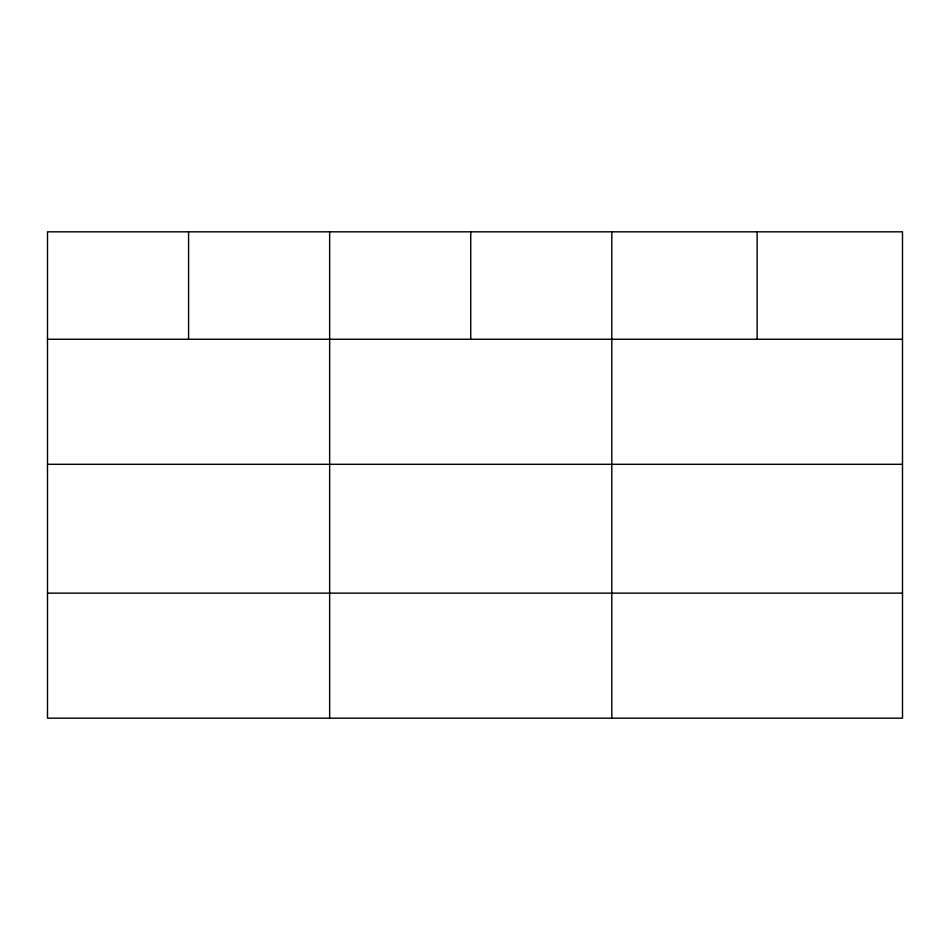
<?xml version="1.0" encoding="UTF-8"?>
<svg xmlns="http://www.w3.org/2000/svg" width="950" height="950" viewBox="0 0 950 950"><rect width="100%" height="100%" fill="white"/><g stroke="black" fill="none" stroke-linecap="round" stroke-linejoin="round"><path stroke-width="1.43" d="M902.5 464.301L902.5 231.824L47.5 231.824L47.5 718.176L902.5 718.176L902.5 464.301L47.5 464.301M47.5 339.257L902.5 339.257M47.5 593.133L902.5 593.133M757.15 231.824L757.15 339.257M611.8 231.824L611.8 718.176M470.725 231.824L470.725 339.257M329.65 231.824L329.65 718.176M188.575 231.824L188.575 339.257"/></g></svg>
